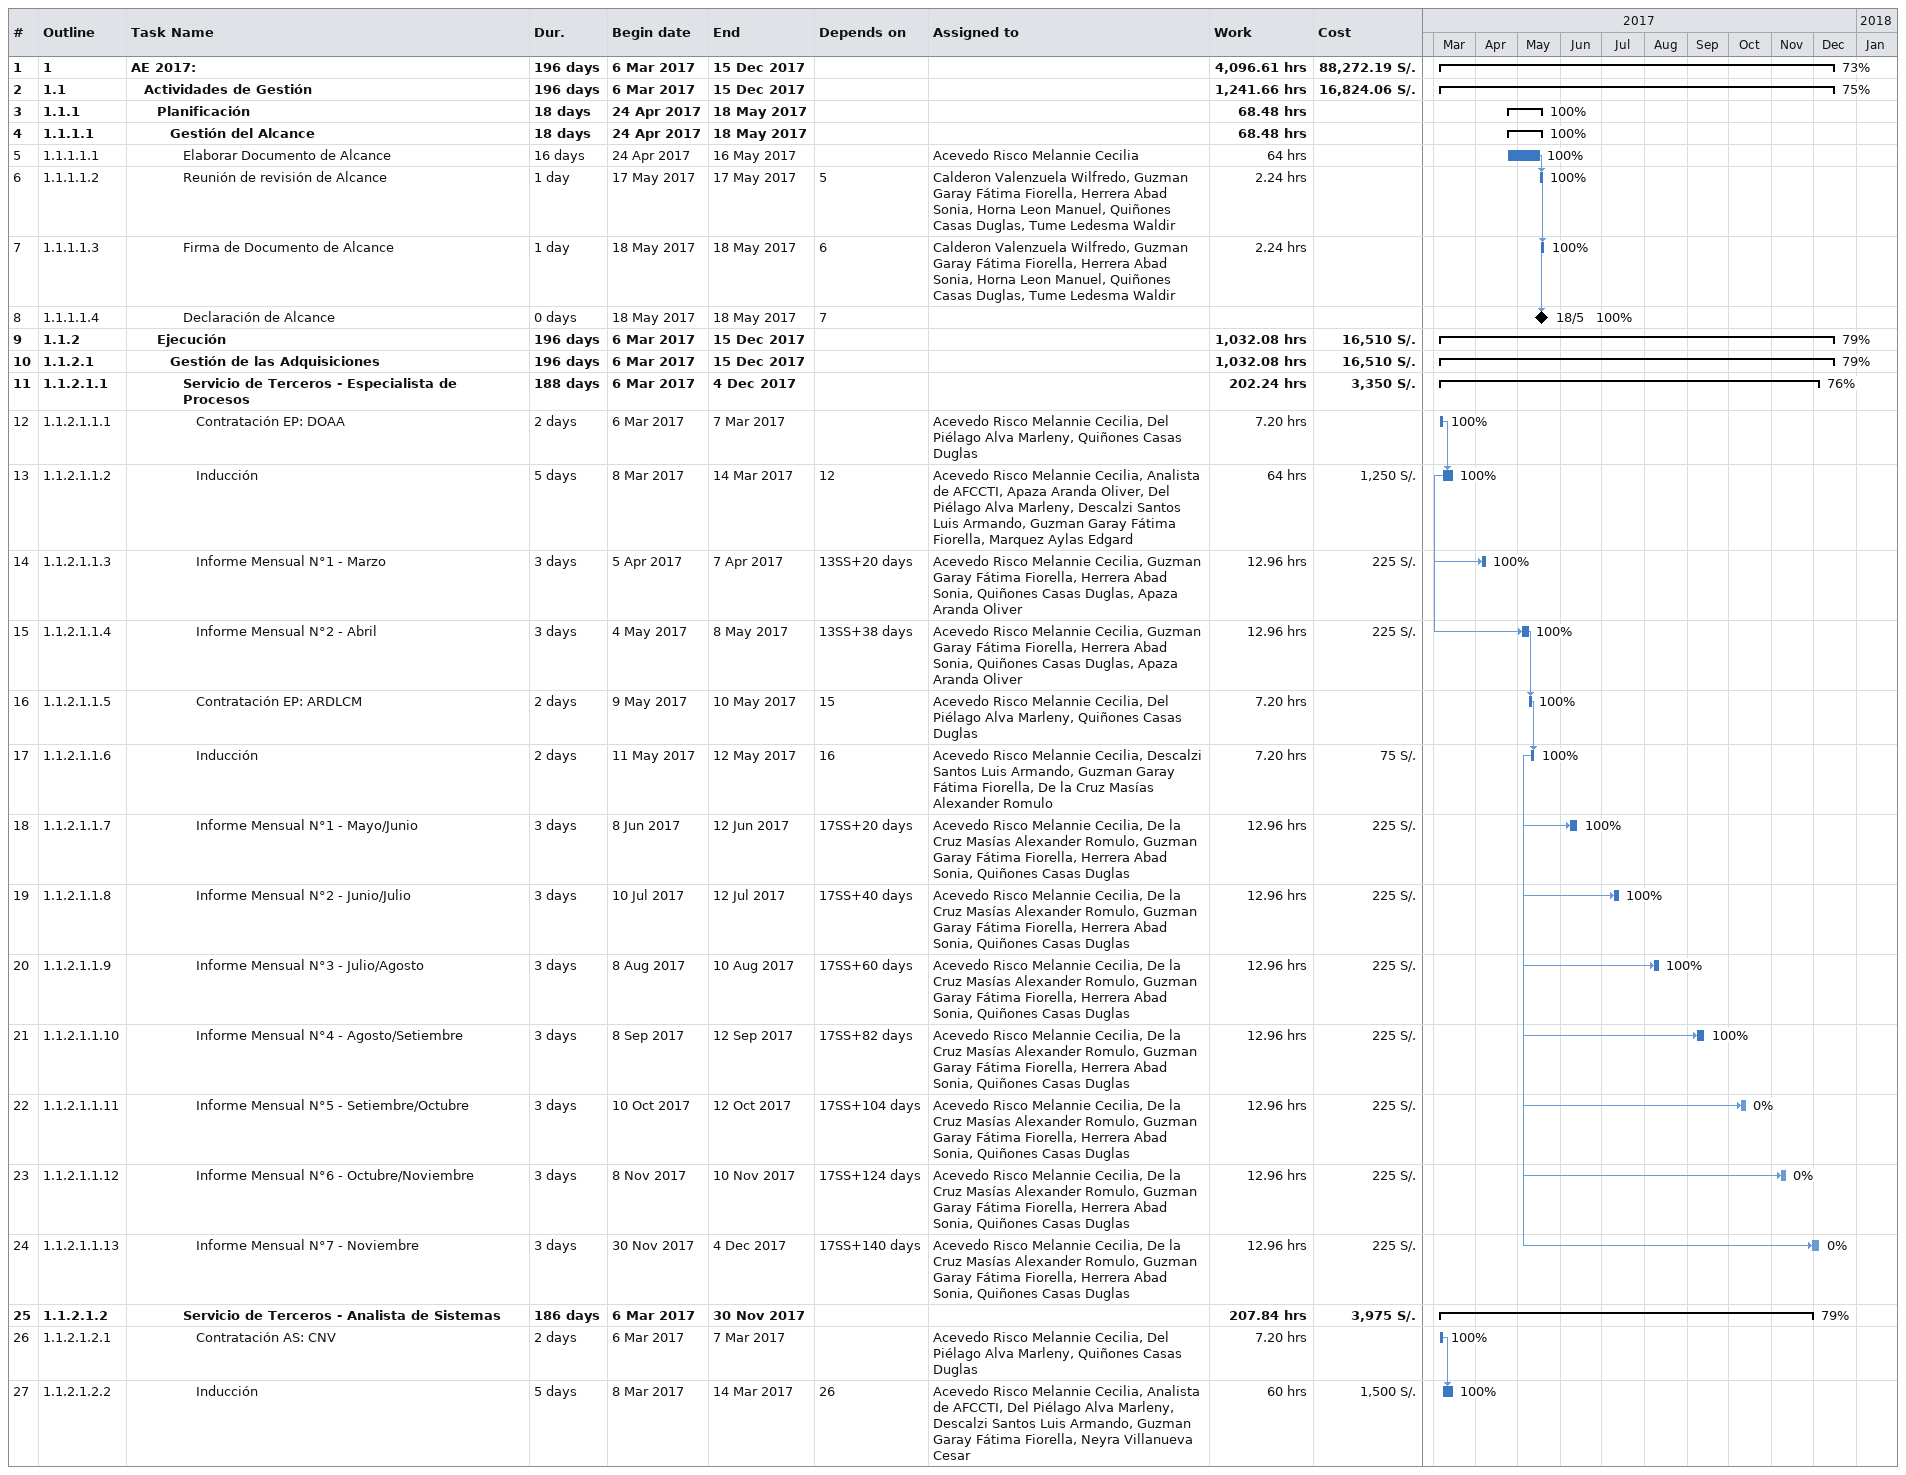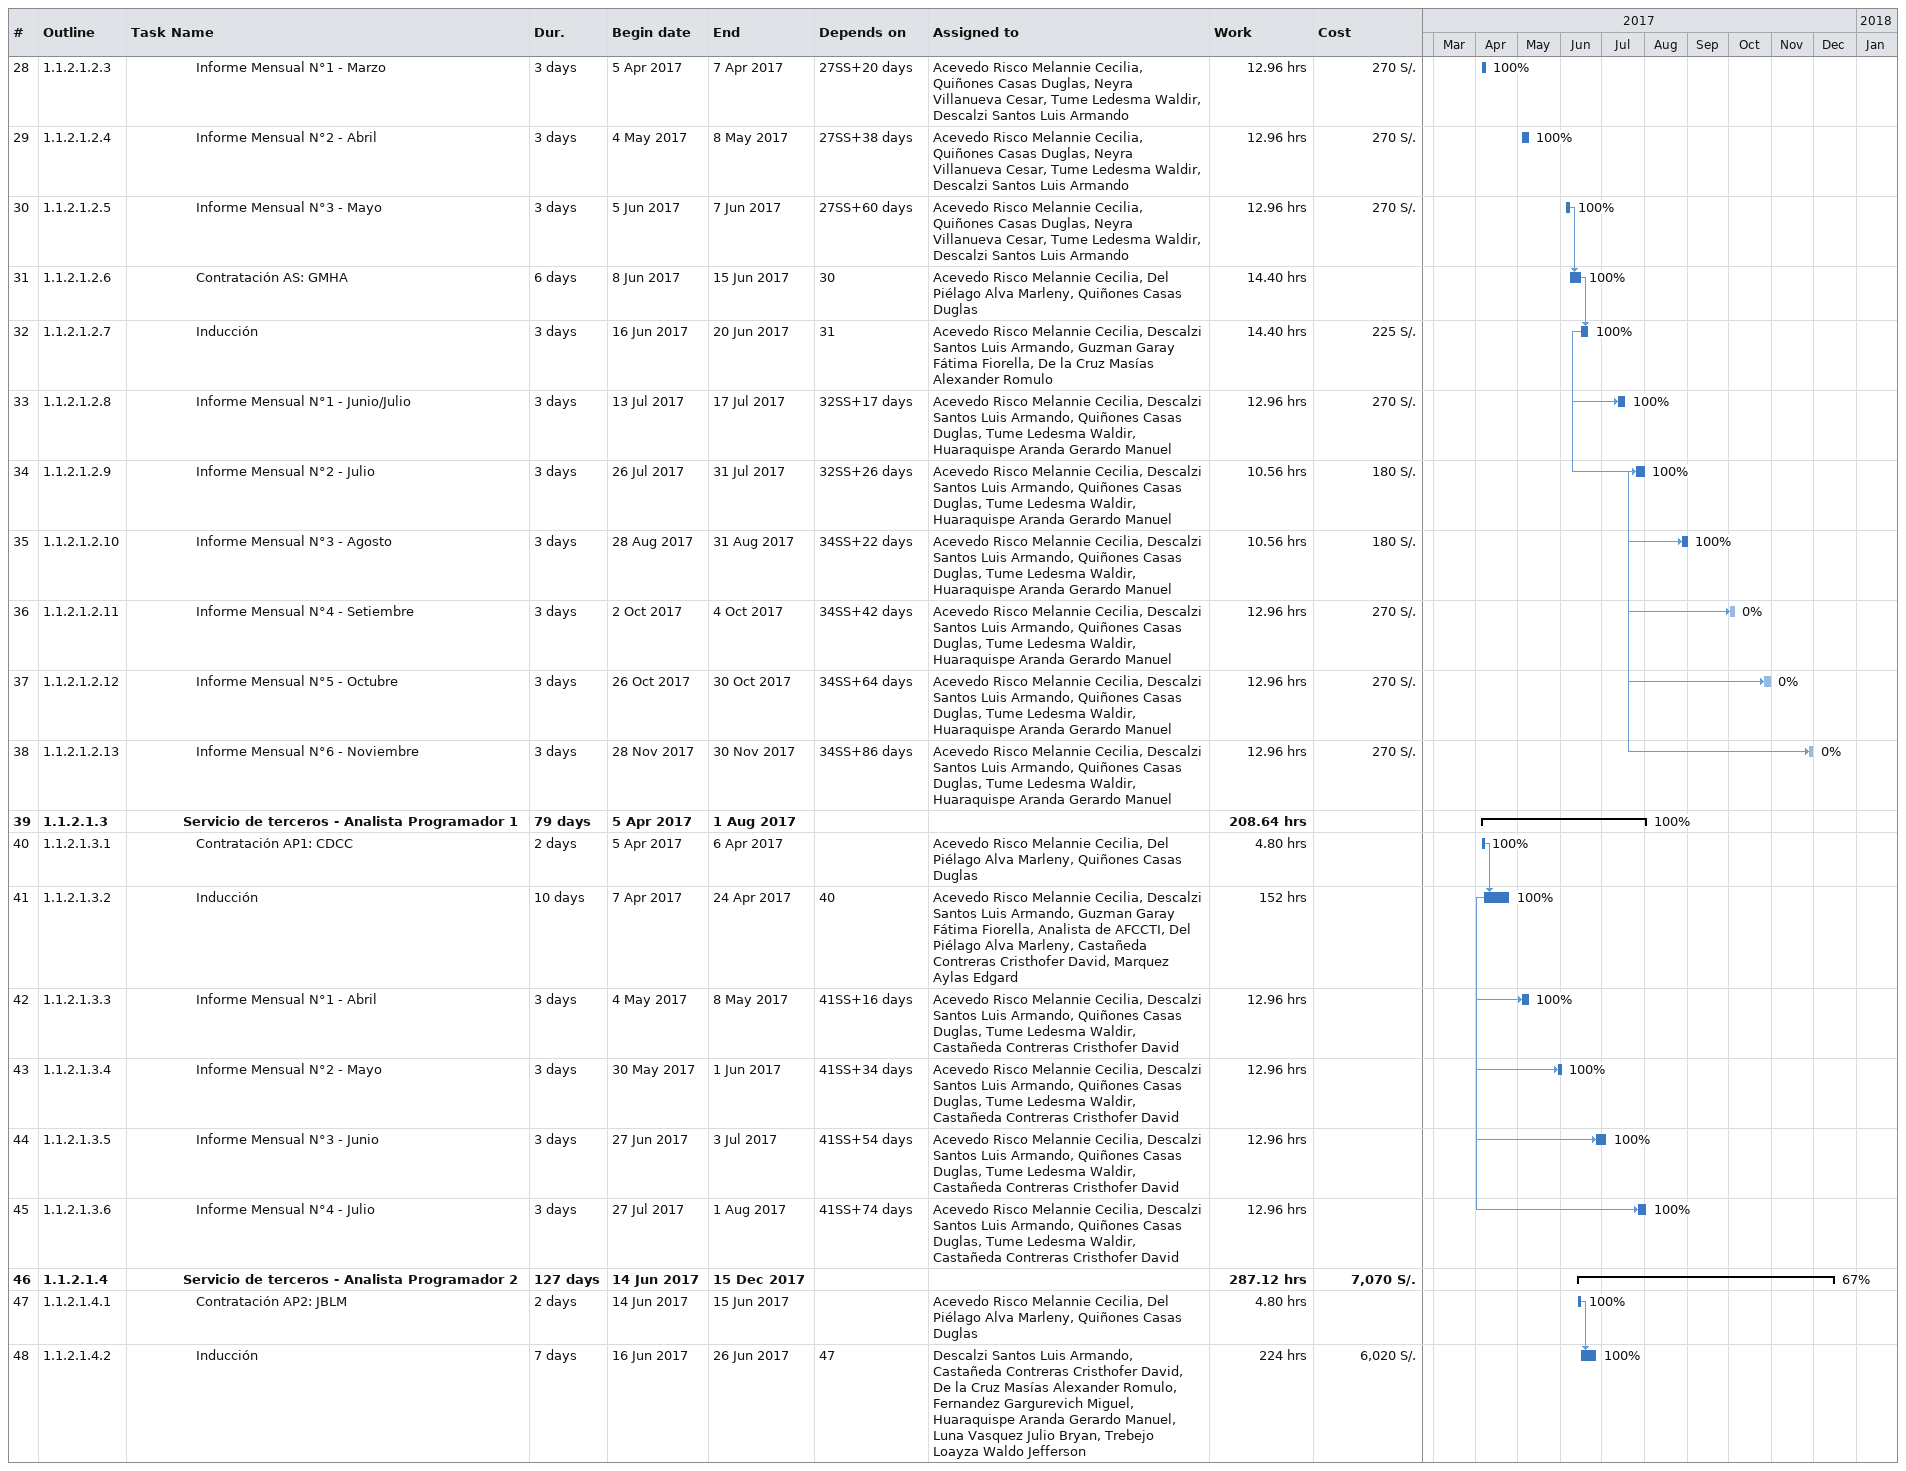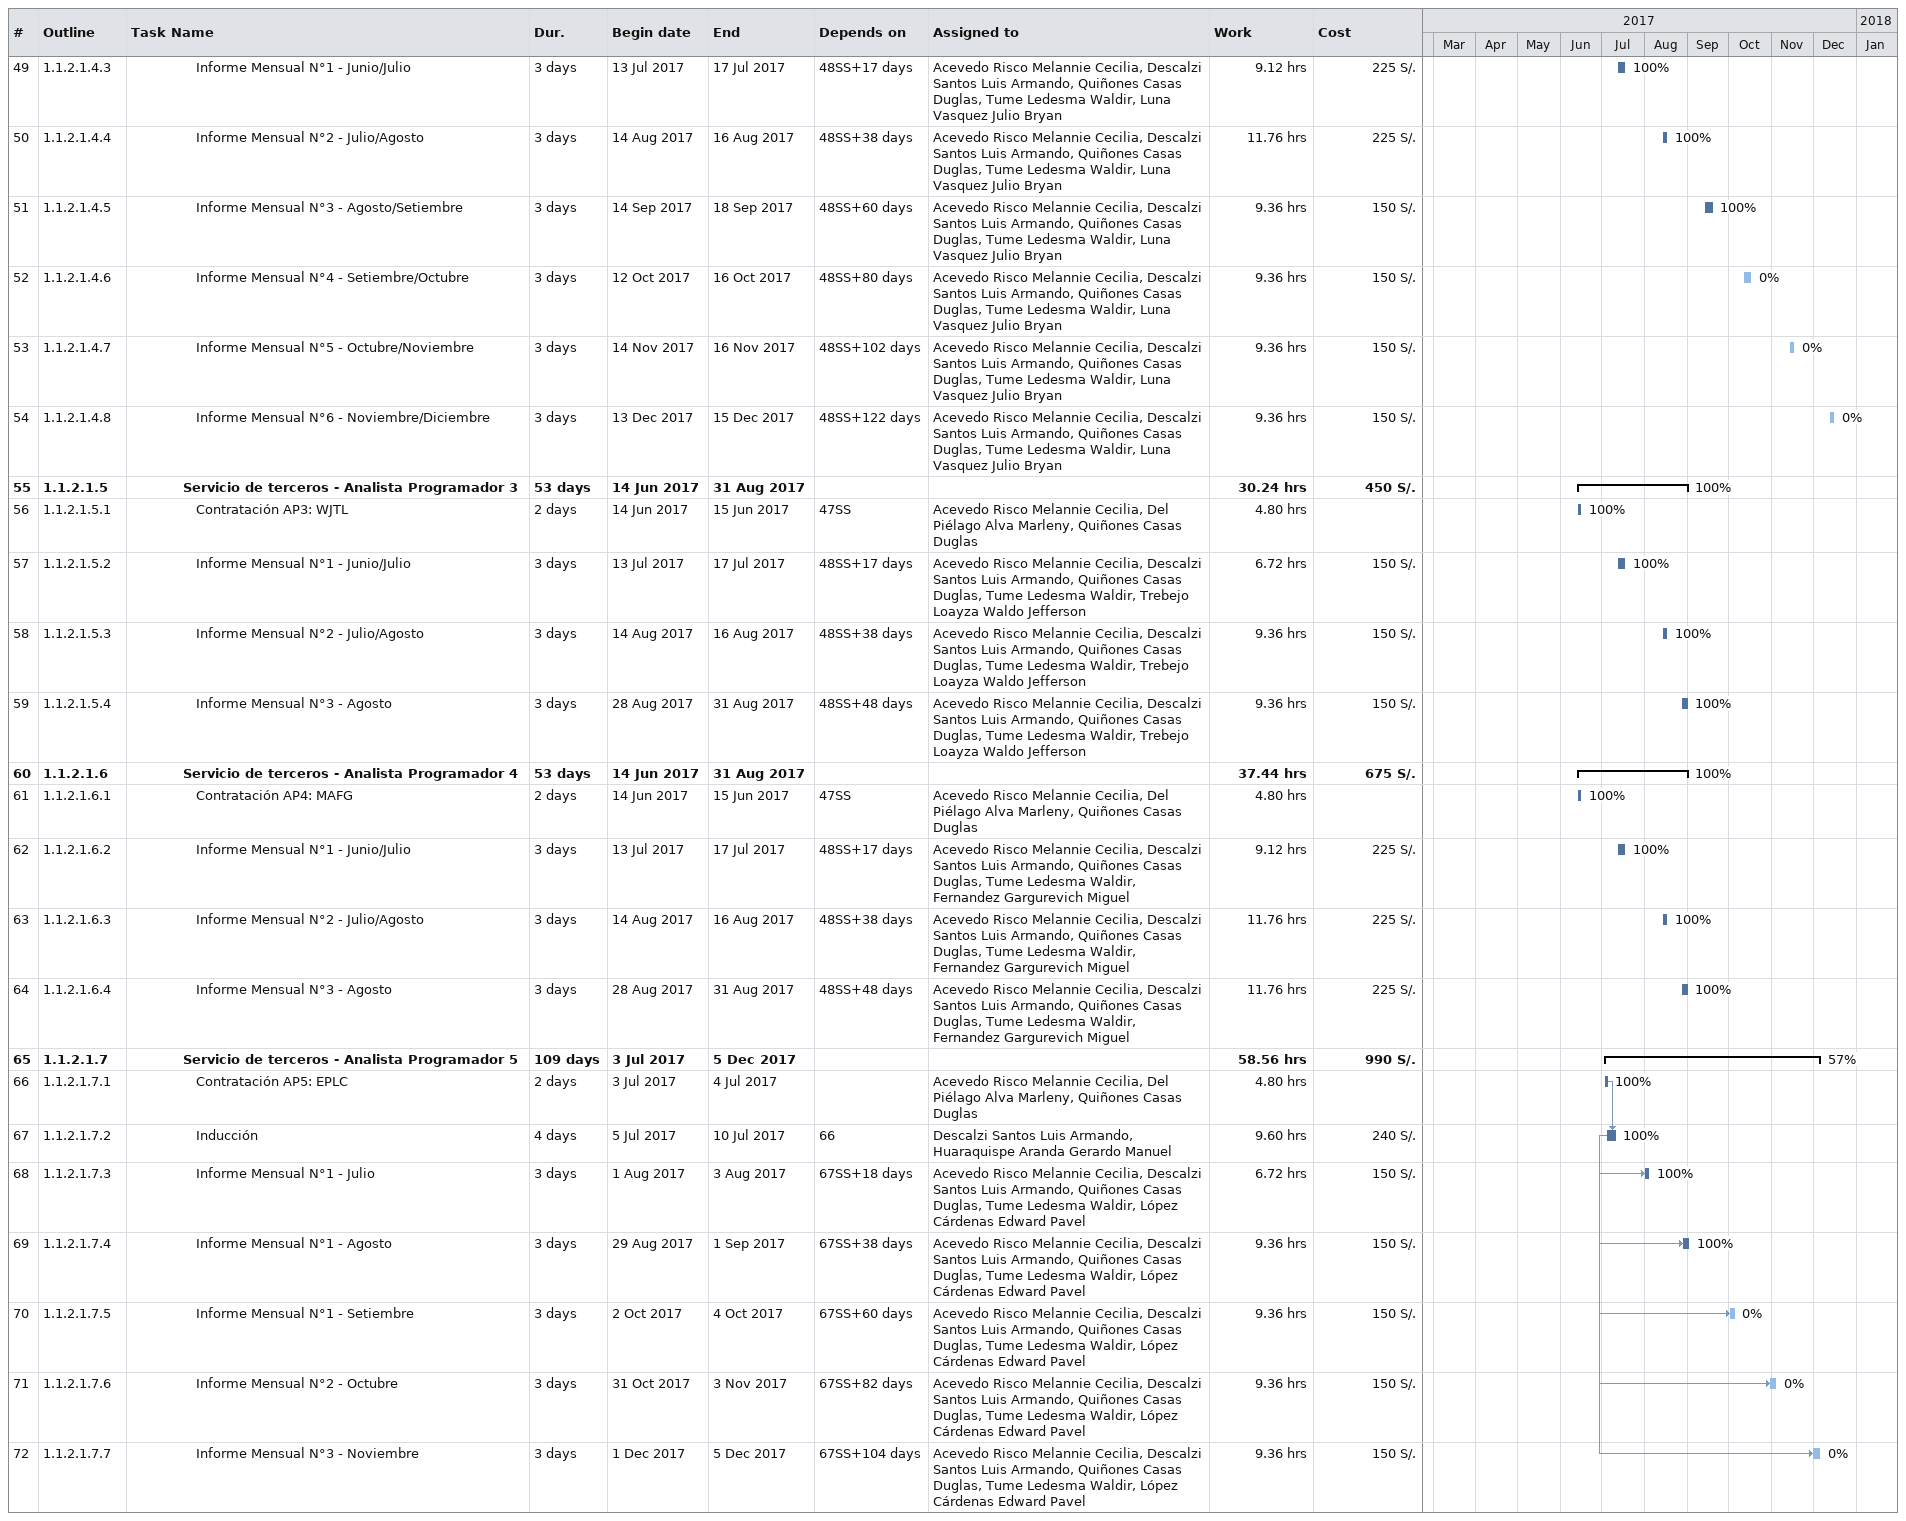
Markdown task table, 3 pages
| ID | WBS | Task | Duration | Start | Finish | Predecessors | Resources | % complete | Work (h) | Cost (S/.) |
|---|---|---|---|---|---|---|---|---|---|---|
| 1 | 1 | **AE 2017:** | 196d | 2017-03-06 | 2017-12-15 |  |  | 73 | 4096.61 | 88272.19 |
| 2 | 1.1 | **Actividades de Gestión** | 196d | 2017-03-06 | 2017-12-15 |  |  | 75 | 1241.66 | 16824.06 |
| 3 | 1.1.1 | **Planificación** | 18d | 2017-04-24 | 2017-05-18 |  |  | 100 | 68.48 |  |
| 4 | 1.1.1.1 | **Gestión del Alcance** | 18d | 2017-04-24 | 2017-05-18 |  |  | 100 | 68.48 |  |
| 5 | 1.1.1.1.1 | Elaborar Documento de Alcance | 16d | 2017-04-24 | 2017-05-16 |  | Acevedo Risco Melannie Cecilia | 100 | 64 |  |
| 6 | 1.1.1.1.2 | Reunión de revisión de Alcance | 1d | 2017-05-17 | 2017-05-17 | 5 | Calderon Valenzuela Wilfredo, Guzman Garay Fátima Fiorella, Herrera Abad Sonia, Horna Leon Manuel, Quiñones Casas Duglas, Tume Ledesma Waldir | 100 | 2.24 |  |
| 7 | 1.1.1.1.3 | Firma de Documento de Alcance | 1d | 2017-05-18 | 2017-05-18 | 6 | Calderon Valenzuela Wilfredo, Guzman Garay Fátima Fiorella, Herrera Abad Sonia, Horna Leon Manuel, Quiñones Casas Duglas, Tume Ledesma Waldir | 100 | 2.24 |  |
| 8 | 1.1.1.1.4 | Declaración de Alcance | 0d | 2017-05-18 | 2017-05-18 | 7 |  | 100 |  |  |
| 9 | 1.1.2 | **Ejecución** | 196d | 2017-03-06 | 2017-12-15 |  |  | 79 | 1032.08 | 16510 |
| 10 | 1.1.2.1 | **Gestión de las Adquisiciones** | 196d | 2017-03-06 | 2017-12-15 |  |  | 79 | 1032.08 | 16510 |
| 11 | 1.1.2.1.1 | **Servicio de Terceros - Especialista de Procesos** | 188d | 2017-03-06 | 2017-12-04 |  |  | 76 | 202.24 | 3350 |
| 12 | 1.1.2.1.1.1 | Contratación EP: DOAA | 2d | 2017-03-06 | 2017-03-07 |  | Acevedo Risco Melannie Cecilia, Del Piélago Alva Marleny, Quiñones Casas Duglas | 100 | 7.20 |  |
| 13 | 1.1.2.1.1.2 | Inducción | 5d | 2017-03-08 | 2017-03-14 | 12 | Acevedo Risco Melannie Cecilia, Analista de AFCCTI, Apaza Aranda Oliver, Del Piélago Alva Marleny, Descalzi Santos Luis Armando, Guzman Garay Fátima Fiorella, Marquez Aylas Edgard | 100 | 64 | 1250 |
| 14 | 1.1.2.1.1.3 | Informe Mensual N°1 - Marzo | 3d | 2017-04-05 | 2017-04-07 | 13SS+20d | Acevedo Risco Melannie Cecilia, Guzman Garay Fátima Fiorella, Herrera Abad Sonia, Quiñones Casas Duglas, Apaza Aranda Oliver | 100 | 12.96 | 225 |
| 15 | 1.1.2.1.1.4 | Informe Mensual N°2 - Abril | 3d | 2017-05-04 | 2017-05-08 | 13SS+38d | Acevedo Risco Melannie Cecilia, Guzman Garay Fátima Fiorella, Herrera Abad Sonia, Quiñones Casas Duglas, Apaza Aranda Oliver | 100 | 12.96 | 225 |
| 16 | 1.1.2.1.1.5 | Contratación EP: ARDLCM | 2d | 2017-05-09 | 2017-05-10 | 15 | Acevedo Risco Melannie Cecilia, Del Piélago Alva Marleny, Quiñones Casas Duglas | 100 | 7.20 |  |
| 17 | 1.1.2.1.1.6 | Inducción | 2d | 2017-05-11 | 2017-05-12 | 16 | Acevedo Risco Melannie Cecilia, Descalzi Santos Luis Armando, Guzman Garay Fátima Fiorella, De la Cruz Masías Alexander Romulo | 100 | 7.20 | 75 |
| 18 | 1.1.2.1.1.7 | Informe Mensual N°1 - Mayo/Junio | 3d | 2017-06-08 | 2017-06-12 | 17SS+20d | Acevedo Risco Melannie Cecilia, De la Cruz Masías Alexander Romulo, Guzman Garay Fátima Fiorella, Herrera Abad Sonia, Quiñones Casas Duglas | 100 | 12.96 | 225 |
| 19 | 1.1.2.1.1.8 | Informe Mensual N°2 - Junio/Julio | 3d | 2017-07-10 | 2017-07-12 | 17SS+40d | Acevedo Risco Melannie Cecilia, De la Cruz Masías Alexander Romulo, Guzman Garay Fátima Fiorella, Herrera Abad Sonia, Quiñones Casas Duglas | 100 | 12.96 | 225 |
| 20 | 1.1.2.1.1.9 | Informe Mensual N°3 - Julio/Agosto | 3d | 2017-08-08 | 2017-08-10 | 17SS+60d | Acevedo Risco Melannie Cecilia, De la Cruz Masías Alexander Romulo, Guzman Garay Fátima Fiorella, Herrera Abad Sonia, Quiñones Casas Duglas | 100 | 12.96 | 225 |
| 21 | 1.1.2.1.1.10 | Informe Mensual N°4 - Agosto/Setiembre | 3d | 2017-09-08 | 2017-09-12 | 17SS+82d | Acevedo Risco Melannie Cecilia, De la Cruz Masías Alexander Romulo, Guzman Garay Fátima Fiorella, Herrera Abad Sonia, Quiñones Casas Duglas | 100 | 12.96 | 225 |
| 22 | 1.1.2.1.1.11 | Informe Mensual N°5 - Setiembre/Octubre | 3d | 2017-10-10 | 2017-10-12 | 17SS+104d | Acevedo Risco Melannie Cecilia, De la Cruz Masías Alexander Romulo, Guzman Garay Fátima Fiorella, Herrera Abad Sonia, Quiñones Casas Duglas | 0 | 12.96 | 225 |
| 23 | 1.1.2.1.1.12 | Informe Mensual N°6 - Octubre/Noviembre | 3d | 2017-11-08 | 2017-11-10 | 17SS+124d | Acevedo Risco Melannie Cecilia, De la Cruz Masías Alexander Romulo, Guzman Garay Fátima Fiorella, Herrera Abad Sonia, Quiñones Casas Duglas | 0 | 12.96 | 225 |
| 24 | 1.1.2.1.1.13 | Informe Mensual N°7 - Noviembre | 3d | 2017-11-30 | 2017-12-04 | 17SS+140d | Acevedo Risco Melannie Cecilia, De la Cruz Masías Alexander Romulo, Guzman Garay Fátima Fiorella, Herrera Abad Sonia, Quiñones Casas Duglas | 0 | 12.96 | 225 |
| 25 | 1.1.2.1.2 | **Servicio de Terceros - Analista de Sistemas** | 186d | 2017-03-06 | 2017-11-30 |  |  | 79 | 207.84 | 3975 |
| 26 | 1.1.2.1.2.1 | Contratación AS: CNV | 2d | 2017-03-06 | 2017-03-07 |  | Acevedo Risco Melannie Cecilia, Del Piélago Alva Marleny, Quiñones Casas Duglas | 100 | 7.20 |  |
| 27 | 1.1.2.1.2.2 | Inducción | 5d | 2017-03-08 | 2017-03-14 | 26 | Acevedo Risco Melannie Cecilia, Analista de AFCCTI, Del Piélago Alva Marleny, Descalzi Santos Luis Armando, Guzman Garay Fátima Fiorella, Neyra Villanueva Cesar | 100 | 60 | 1500 |
| 28 | 1.1.2.1.2.3 | Informe Mensual N°1 - Marzo | 3d | 2017-04-05 | 2017-04-07 | 27SS+20d | Acevedo Risco Melannie Cecilia, Quiñones Casas Duglas, Neyra Villanueva Cesar, Tume Ledesma Waldir, Descalzi Santos Luis Armando | 100 | 12.96 | 270 |
| 29 | 1.1.2.1.2.4 | Informe Mensual N°2 - Abril | 3d | 2017-05-04 | 2017-05-08 | 27SS+38d | Acevedo Risco Melannie Cecilia, Quiñones Casas Duglas, Neyra Villanueva Cesar, Tume Ledesma Waldir, Descalzi Santos Luis Armando | 100 | 12.96 | 270 |
| 30 | 1.1.2.1.2.5 | Informe Mensual N°3 - Mayo | 3d | 2017-06-05 | 2017-06-07 | 27SS+60d | Acevedo Risco Melannie Cecilia, Quiñones Casas Duglas, Neyra Villanueva Cesar, Tume Ledesma Waldir, Descalzi Santos Luis Armando | 100 | 12.96 | 270 |
| 31 | 1.1.2.1.2.6 | Contratación AS: GMHA | 6d | 2017-06-08 | 2017-06-15 | 30 | Acevedo Risco Melannie Cecilia, Del Piélago Alva Marleny, Quiñones Casas Duglas | 100 | 14.40 |  |
| 32 | 1.1.2.1.2.7 | Inducción | 3d | 2017-06-16 | 2017-06-20 | 31 | Acevedo Risco Melannie Cecilia, Descalzi Santos Luis Armando, Guzman Garay Fátima Fiorella, De la Cruz Masías Alexander Romulo | 100 | 14.40 | 225 |
| 33 | 1.1.2.1.2.8 | Informe Mensual N°1 - Junio/Julio | 3d | 2017-07-13 | 2017-07-17 | 32SS+17d | Acevedo Risco Melannie Cecilia, Descalzi Santos Luis Armando, Quiñones Casas Duglas, Tume Ledesma Waldir, Huaraquispe Aranda Gerardo Manuel | 100 | 12.96 | 270 |
| 34 | 1.1.2.1.2.9 | Informe Mensual N°2 - Julio | 3d | 2017-07-26 | 2017-07-31 | 32SS+26d | Acevedo Risco Melannie Cecilia, Descalzi Santos Luis Armando, Quiñones Casas Duglas, Tume Ledesma Waldir, Huaraquispe Aranda Gerardo Manuel | 100 | 10.56 | 180 |
| 35 | 1.1.2.1.2.10 | Informe Mensual N°3 - Agosto | 3d | 2017-08-28 | 2017-08-31 | 34SS+22d | Acevedo Risco Melannie Cecilia, Descalzi Santos Luis Armando, Quiñones Casas Duglas, Tume Ledesma Waldir, Huaraquispe Aranda Gerardo Manuel | 100 | 10.56 | 180 |
| 36 | 1.1.2.1.2.11 | Informe Mensual N°4 - Setiembre | 3d | 2017-10-02 | 2017-10-04 | 34SS+42d | Acevedo Risco Melannie Cecilia, Descalzi Santos Luis Armando, Quiñones Casas Duglas, Tume Ledesma Waldir, Huaraquispe Aranda Gerardo Manuel | 0 | 12.96 | 270 |
| 37 | 1.1.2.1.2.12 | Informe Mensual N°5 - Octubre | 3d | 2017-10-26 | 2017-10-30 | 34SS+64d | Acevedo Risco Melannie Cecilia, Descalzi Santos Luis Armando, Quiñones Casas Duglas, Tume Ledesma Waldir, Huaraquispe Aranda Gerardo Manuel | 0 | 12.96 | 270 |
| 38 | 1.1.2.1.2.13 | Informe Mensual N°6 - Noviembre | 3d | 2017-11-28 | 2017-11-30 | 34SS+86d | Acevedo Risco Melannie Cecilia, Descalzi Santos Luis Armando, Quiñones Casas Duglas, Tume Ledesma Waldir, Huaraquispe Aranda Gerardo Manuel | 0 | 12.96 | 270 |
| 39 | 1.1.2.1.3 | **Servicio de terceros - Analista Programador 1** | 79d | 2017-04-05 | 2017-08-01 |  |  | 100 | 208.64 |  |
| 40 | 1.1.2.1.3.1 | Contratación AP1: CDCC | 2d | 2017-04-05 | 2017-04-06 |  | Acevedo Risco Melannie Cecilia, Del Piélago Alva Marleny, Quiñones Casas Duglas | 100 | 4.80 |  |
| 41 | 1.1.2.1.3.2 | Inducción | 10d | 2017-04-07 | 2017-04-24 | 40 | Acevedo Risco Melannie Cecilia, Descalzi Santos Luis Armando, Guzman Garay Fátima Fiorella, Analista de AFCCTI, Del Piélago Alva Marleny, Castañeda Contreras Cristhofer David, Marquez Aylas Edgard | 100 | 152 |  |
| 42 | 1.1.2.1.3.3 | Informe Mensual N°1 - Abril | 3d | 2017-05-04 | 2017-05-08 | 41SS+16d | Acevedo Risco Melannie Cecilia, Descalzi Santos Luis Armando, Quiñones Casas Duglas, Tume Ledesma Waldir, Castañeda Contreras Cristhofer David | 100 | 12.96 |  |
| 43 | 1.1.2.1.3.4 | Informe Mensual N°2 - Mayo | 3d | 2017-05-30 | 2017-06-01 | 41SS+34d | Acevedo Risco Melannie Cecilia, Descalzi Santos Luis Armando, Quiñones Casas Duglas, Tume Ledesma Waldir, Castañeda Contreras Cristhofer David | 100 | 12.96 |  |
| 44 | 1.1.2.1.3.5 | Informe Mensual N°3 - Junio | 3d | 2017-06-27 | 2017-07-03 | 41SS+54d | Acevedo Risco Melannie Cecilia, Descalzi Santos Luis Armando, Quiñones Casas Duglas, Tume Ledesma Waldir, Castañeda Contreras Cristhofer David | 100 | 12.96 |  |
| 45 | 1.1.2.1.3.6 | Informe Mensual N°4 - Julio | 3d | 2017-07-27 | 2017-08-01 | 41SS+74d | Acevedo Risco Melannie Cecilia, Descalzi Santos Luis Armando, Quiñones Casas Duglas, Tume Ledesma Waldir, Castañeda Contreras Cristhofer David | 100 | 12.96 |  |
| 46 | 1.1.2.1.4 | **Servicio de terceros - Analista Programador 2** | 127d | 2017-06-14 | 2017-12-15 |  |  | 67 | 287.12 | 7070 |
| 47 | 1.1.2.1.4.1 | Contratación AP2: JBLM | 2d | 2017-06-14 | 2017-06-15 |  | Acevedo Risco Melannie Cecilia, Del Piélago Alva Marleny, Quiñones Casas Duglas | 100 | 4.80 |  |
| 48 | 1.1.2.1.4.2 | Inducción | 7d | 2017-06-16 | 2017-06-26 | 47 | Descalzi Santos Luis Armando, Castañeda Contreras Cristhofer David, De la Cruz Masías Alexander Romulo, Fernandez Gargurevich Miguel, Huaraquispe Aranda Gerardo Manuel, Luna Vasquez Julio Bryan, Trebejo Loayza Waldo Jefferson | 100 | 224 | 6020 |
| 49 | 1.1.2.1.4.3 | Informe Mensual N°1 - Junio/Julio | 3d | 2017-07-13 | 2017-07-17 | 48SS+17d | Acevedo Risco Melannie Cecilia, Descalzi Santos Luis Armando, Quiñones Casas Duglas, Tume Ledesma Waldir, Luna Vasquez Julio Bryan | 100 | 9.12 | 225 |
| 50 | 1.1.2.1.4.4 | Informe Mensual N°2 - Julio/Agosto | 3d | 2017-08-14 | 2017-08-16 | 48SS+38d | Acevedo Risco Melannie Cecilia, Descalzi Santos Luis Armando, Quiñones Casas Duglas, Tume Ledesma Waldir, Luna Vasquez Julio Bryan | 100 | 11.76 | 225 |
| 51 | 1.1.2.1.4.5 | Informe Mensual N°3 - Agosto/Setiembre | 3d | 2017-09-14 | 2017-09-18 | 48SS+60d | Acevedo Risco Melannie Cecilia, Descalzi Santos Luis Armando, Quiñones Casas Duglas, Tume Ledesma Waldir, Luna Vasquez Julio Bryan | 100 | 9.36 | 150 |
| 52 | 1.1.2.1.4.6 | Informe Mensual N°4 - Setiembre/Octubre | 3d | 2017-10-12 | 2017-10-16 | 48SS+80d | Acevedo Risco Melannie Cecilia, Descalzi Santos Luis Armando, Quiñones Casas Duglas, Tume Ledesma Waldir, Luna Vasquez Julio Bryan | 0 | 9.36 | 150 |
| 53 | 1.1.2.1.4.7 | Informe Mensual N°5 - Octubre/Noviembre | 3d | 2017-11-14 | 2017-11-16 | 48SS+102d | Acevedo Risco Melannie Cecilia, Descalzi Santos Luis Armando, Quiñones Casas Duglas, Tume Ledesma Waldir, Luna Vasquez Julio Bryan | 0 | 9.36 | 150 |
| 54 | 1.1.2.1.4.8 | Informe Mensual N°6 - Noviembre/Diciembre | 3d | 2017-12-13 | 2017-12-15 | 48SS+122d | Acevedo Risco Melannie Cecilia, Descalzi Santos Luis Armando, Quiñones Casas Duglas, Tume Ledesma Waldir, Luna Vasquez Julio Bryan | 0 | 9.36 | 150 |
| 55 | 1.1.2.1.5 | **Servicio de terceros - Analista Programador 3** | 53d | 2017-06-14 | 2017-08-31 |  |  | 100 | 30.24 | 450 |
| 56 | 1.1.2.1.5.1 | Contratación AP3: WJTL | 2d | 2017-06-14 | 2017-06-15 | 47SS | Acevedo Risco Melannie Cecilia, Del Piélago Alva Marleny, Quiñones Casas Duglas | 100 | 4.80 |  |
| 57 | 1.1.2.1.5.2 | Informe Mensual N°1 - Junio/Julio | 3d | 2017-07-13 | 2017-07-17 | 48SS+17d | Acevedo Risco Melannie Cecilia, Descalzi Santos Luis Armando, Quiñones Casas Duglas, Tume Ledesma Waldir, Trebejo Loayza Waldo Jefferson | 100 | 6.72 | 150 |
| 58 | 1.1.2.1.5.3 | Informe Mensual N°2 - Julio/Agosto | 3d | 2017-08-14 | 2017-08-16 | 48SS+38d | Acevedo Risco Melannie Cecilia, Descalzi Santos Luis Armando, Quiñones Casas Duglas, Tume Ledesma Waldir, Trebejo Loayza Waldo Jefferson | 100 | 9.36 | 150 |
| 59 | 1.1.2.1.5.4 | Informe Mensual N°3 - Agosto | 3d | 2017-08-28 | 2017-08-31 | 48SS+48d | Acevedo Risco Melannie Cecilia, Descalzi Santos Luis Armando, Quiñones Casas Duglas, Tume Ledesma Waldir, Trebejo Loayza Waldo Jefferson | 100 | 9.36 | 150 |
| 60 | 1.1.2.1.6 | **Servicio de terceros - Analista Programador 4** | 53d | 2017-06-14 | 2017-08-31 |  |  | 100 | 37.44 | 675 |
| 61 | 1.1.2.1.6.1 | Contratación AP4: MAFG | 2d | 2017-06-14 | 2017-06-15 | 47SS | Acevedo Risco Melannie Cecilia, Del Piélago Alva Marleny, Quiñones Casas Duglas | 100 | 4.80 |  |
| 62 | 1.1.2.1.6.2 | Informe Mensual N°1 - Junio/Julio | 3d | 2017-07-13 | 2017-07-17 | 48SS+17d | Acevedo Risco Melannie Cecilia, Descalzi Santos Luis Armando, Quiñones Casas Duglas, Tume Ledesma Waldir, Fernandez Gargurevich Miguel | 100 | 9.12 | 225 |
| 63 | 1.1.2.1.6.3 | Informe Mensual N°2 - Julio/Agosto | 3d | 2017-08-14 | 2017-08-16 | 48SS+38d | Acevedo Risco Melannie Cecilia, Descalzi Santos Luis Armando, Quiñones Casas Duglas, Tume Ledesma Waldir, Fernandez Gargurevich Miguel | 100 | 11.76 | 225 |
| 64 | 1.1.2.1.6.4 | Informe Mensual N°3 - Agosto | 3d | 2017-08-28 | 2017-08-31 | 48SS+48d | Acevedo Risco Melannie Cecilia, Descalzi Santos Luis Armando, Quiñones Casas Duglas, Tume Ledesma Waldir, Fernandez Gargurevich Miguel | 100 | 11.76 | 225 |
| 65 | 1.1.2.1.7 | **Servicio de terceros - Analista Programador 5** | 109d | 2017-07-03 | 2017-12-05 |  |  | 57 | 58.56 | 990 |
| 66 | 1.1.2.1.7.1 | Contratación AP5: EPLC | 2d | 2017-07-03 | 2017-07-04 |  | Acevedo Risco Melannie Cecilia, Del Piélago Alva Marleny, Quiñones Casas Duglas | 100 | 4.80 |  |
| 67 | 1.1.2.1.7.2 | Inducción | 4d | 2017-07-05 | 2017-07-10 | 66 | Descalzi Santos Luis Armando, Huaraquispe Aranda Gerardo Manuel | 100 | 9.60 | 240 |
| 68 | 1.1.2.1.7.3 | Informe Mensual N°1 - Julio | 3d | 2017-08-01 | 2017-08-03 | 67SS+18d | Acevedo Risco Melannie Cecilia, Descalzi Santos Luis Armando, Quiñones Casas Duglas, Tume Ledesma Waldir, López Cárdenas Edward Pavel | 100 | 6.72 | 150 |
| 69 | 1.1.2.1.7.4 | Informe Mensual N°1 - Agosto | 3d | 2017-08-29 | 2017-09-01 | 67SS+38d | Acevedo Risco Melannie Cecilia, Descalzi Santos Luis Armando, Quiñones Casas Duglas, Tume Ledesma Waldir, López Cárdenas Edward Pavel | 100 | 9.36 | 150 |
| 70 | 1.1.2.1.7.5 | Informe Mensual N°1 - Setiembre | 3d | 2017-10-02 | 2017-10-04 | 67SS+60d | Acevedo Risco Melannie Cecilia, Descalzi Santos Luis Armando, Quiñones Casas Duglas, Tume Ledesma Waldir, López Cárdenas Edward Pavel | 0 | 9.36 | 150 |
| 71 | 1.1.2.1.7.6 | Informe Mensual N°2 - Octubre | 3d | 2017-10-31 | 2017-11-03 | 67SS+82d | Acevedo Risco Melannie Cecilia, Descalzi Santos Luis Armando, Quiñones Casas Duglas, Tume Ledesma Waldir, López Cárdenas Edward Pavel | 0 | 9.36 | 150 |
| 72 | 1.1.2.1.7.7 | Informe Mensual N°3 - Noviembre | 3d | 2017-12-01 | 2017-12-05 | 67SS+104d | Acevedo Risco Melannie Cecilia, Descalzi Santos Luis Armando, Quiñones Casas Duglas, Tume Ledesma Waldir, López Cárdenas Edward Pavel | 0 | 9.36 | 150 |
